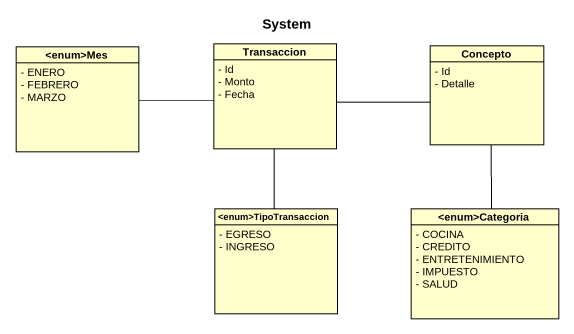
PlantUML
@startuml
title System
hide circle
hide empty members
skinparam classAttributeIconSize 0
class "<enum>Mes" as enum_Mes {
  - ENERO
  - FEBRERO
  - MARZO
}
class Transaccion {
  - Id
  - Monto
  - Fecha
}
class Concepto {
  - Id
  - Detalle
}
class "<enum>TipoTransaccion" as enum_TipoTransaccion {
  - EGRESO
  - INGRESO
}
class "<enum>Categoria" as enum_Categoria {
  - COCINA
  - CREDITO
  - ENTRETENIMIENTO
  - IMPUESTO
  - SALUD
}
enum_Mes -right- Transaccion
Transaccion -right- Concepto
Concepto -- enum_Categoria
enum_TipoTransaccion -up- Transaccion
@enduml
